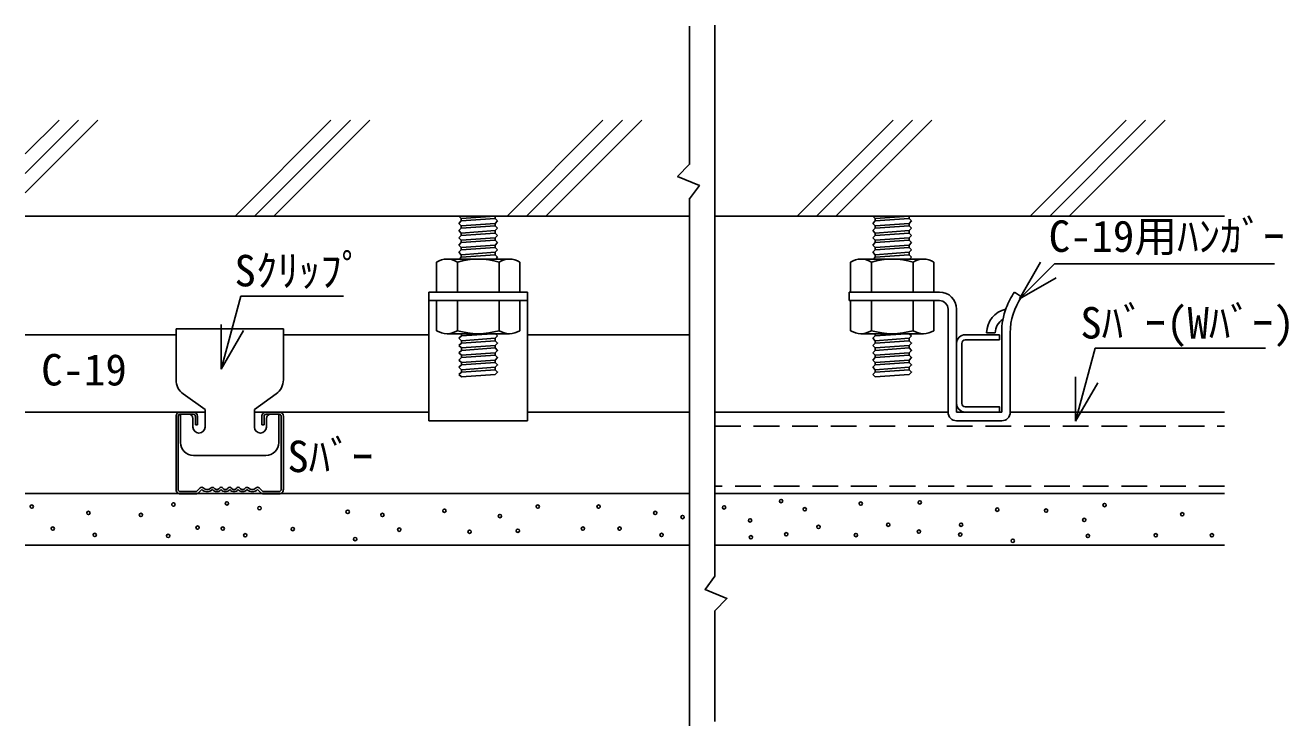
# Model space of a CAD drawing. Units: millimetres at full size, sheet at 1:5; details may follow other scales. Extents: x -688 to 687, y -487 to 475.
# Drawn here: x -332.1 to -37.8, y -162.5 to 0.7 of the extents above; entities that cross this region are included whole.
import ezdxf
from ezdxf.enums import TextEntityAlignment as Align

# ---------------------------------------------------------------- set-up
doc = ezdxf.new("R2010")
doc.units = ezdxf.units.MM
doc.header["$LTSCALE"] = 5
doc.linetypes.add('DASHED1', pattern=[1.8, 1.2, -0.6])
for name, color, linetype in [('1-1_中線', 7, 'Continuous'), ('1-2_太線１', 2, 'Continuous'), ('1-3_太線２', 3, 'Continuous'), ('1-5_寸法', 4, 'Continuous'), ('1-6_文字', 4, 'Continuous'), ('1-9_ハッチ', 7, 'Continuous'), ('1-B_太線１', 7, 'Continuous')]:
    doc.layers.add(name, color=color, linetype=linetype)
doc.styles.add('ＭＳ ゴシック', font='')
doc.styles.get('ＭＳ ゴシック').set_extended_font_data('MS Gothic')

msp = doc.modelspace()

# ---------------------------------------------------------------- linework, layer by layer
at = {"layer": '1-1_中線'}
for p, q in [((-332.121, -71.404), (-297.005, -71.404)), ((-272.005, -71.404), (-238.108, -71.404)), ((-215.108, -71.404), (-177.39, -71.404)), ((-332.121, -89.404), (-290.255, -89.404)), ((-278.755, -89.404), (-238.108, -89.404)), ((-215.108, -89.404), (-177.39, -89.404)), ((-171.469, -89.404), (-117.185, -89.404)), ((-102.685, -89.404), (-52.786, -89.404)), ((-171.469, -108.404), (-52.786, -108.404))]:
    msp.add_line(p, q, dxfattribs=at)
at = {"layer": '1-1_中線', "linetype": 'DASHED1'}
for p, q in [((-171.469, -92.689), (-52.786, -92.689)), ((-52.786, -106.711), (-171.469, -106.711))]:
    msp.add_line(p, q, dxfattribs=at)
at = {"layer": '1-2_太線１'}
for p, q in [((-115.185, -87.404), (-115.185, -73.404)), ((-113.985, -73.404), (-113.985, -87.404)), ((-105.185, -71.404), (-113.185, -71.404)), ((-113.185, -72.604), (-105.185, -72.604)), ((-105.185, -72.604), (-105.185, -71.404)), ((-297.005, -90.404), (-297.004, -107.404)), ((-296.504, -107.404), (-296.505, -90.404)), ((-293.005, -89.404), (-296.005, -89.404)), ((-293.005, -89.904), (-296.005, -89.904)), ((-292.505, -92.404), (-292.505, -90.404)), ((-292.005, -92.404), (-292.005, -90.404)), ((-277.005, -92.404), (-277.005, -90.404)), ((-276.505, -92.404), (-276.505, -90.404)), ((-276.005, -89.404), (-273.005, -89.404)), ((-276.005, -89.904), (-273.005, -89.904)), ((-272.506, -107.404), (-272.505, -90.404)), ((-272.005, -90.404), (-272.006, -107.404)), ((-113.185, -89.404), (-105.185, -89.404)), ((-292.505, -92.404), (-292.005, -92.404)), ((-276.505, -92.404), (-277.005, -92.404)), ((-296.005, -107.948), (-292.419, -107.948)), ((-296.005, -107.948), (-292.419, -107.948)), ((-292.419, -108.448), (-296.005, -108.448)), ((-292.419, -108.448), (-296.005, -108.448)), ((-291.359, -107.095), (-292.066, -107.802)), ((-292.066, -107.802), (-291.359, -107.095)), ((-291.005, -107.448), (-291.712, -108.155)), ((-291.005, -107.448), (-291.712, -108.155)), ((-278.005, -107.448), (-277.298, -108.155)), ((-277.652, -107.095), (-276.944, -107.802)), ((-273.005, -107.948), (-276.591, -107.948)), ((-276.591, -108.448), (-273.005, -108.448))]:
    msp.add_line(p, q, dxfattribs=at)
msp.add_lwpolyline([(-105.185, -89.404), (-105.185, -88.204), (-113.185, -88.204)], dxfattribs=at)
for centre, radius, start, end in [((-113.185, -73.404), 2, 90, 180), ((-113.185, -73.404), 0.8, 90, 180), ((-113.185, -87.404), 2, 180, 270), ((-113.185, -87.404), 0.8, 180, 270), ((-296.005, -90.404), 1, 90.00299, 180.00299), ((-296.005, -90.404), 0.5, 90.00299, 180.00299), ((-293.005, -90.404), 1, 0.00299, 90.00299), ((-293.005, -90.404), 0.5, 0.00299, 90.00299), ((-276.005, -90.404), 1, 89.99698, 179.99698), ((-276.005, -90.404), 0.5, 89.99698, 179.99698), ((-273.005, -90.404), 1, 359.99698, 89.99698), ((-273.005, -90.404), 0.5, 359.99698, 89.99698), ((-296.005, -107.448), 1, 177.476, 270), ((-296.005, -107.448), 1, 177.476, 270), ((-296.005, -107.448), 0.5, 177.476, 270), ((-296.005, -107.448), 0.5, 177.476, 270), ((-292.419, -107.448), 0.5, 270, 314.99998), ((-292.419, -107.448), 0.5, 269.99998, 314.99998), ((-292.419, -107.448), 1, 270, 314.99998), ((-292.419, -107.448), 1, 270, 315), ((-291.005, -107.448), 0.5, 46.39717, 135), ((-289.755, -106.136), 1.812, 226.39717, 313.60281), ((-289.755, -106.136), 1.312, 226.39717, 313.60281), ((-288.505, -107.448), 0.5, 36.86989, 133.60281), ((-287.505, -106.698), 1.25, 216.86989, 323.1301), ((-287.505, -106.698), 0.75, 216.86989, 323.1301), ((-286.505, -107.448), 0.5, 36.86989, 143.1301), ((-285.505, -106.698), 1.25, 216.86989, 323.1301), ((-285.505, -106.698), 0.75, 216.86989, 323.1301), ((-284.505, -107.448), 0.5, 36.86989, 143.1301), ((-283.505, -106.698), 1.25, 216.86989, 323.1301), ((-283.505, -106.698), 0.75, 216.86989, 323.1301), ((-282.505, -107.448), 0.5, 36.86989, 143.1301), ((-281.505, -106.698), 1.25, 216.86989, 323.1301), ((-281.505, -106.698), 0.75, 216.86989, 323.1301), ((-280.505, -107.448), 0.5, 46.39717, 143.1301), ((-279.255, -106.136), 1.812, 226.39717, 313.60281), ((-279.255, -106.136), 1.312, 226.39717, 313.60281), ((-278.005, -107.448), 0.5, 44.99998, 133.60281), ((-276.591, -107.448), 1, 225, 270), ((-276.591, -107.448), 0.5, 225, 270), ((-273.005, -107.448), 1, 270, 2.52399), ((-273.005, -107.448), 0.5, 270, 2.52399)]:
    msp.add_arc(centre, radius, start, end, dxfattribs=at)
at = {"layer": '1-3_太線２'}
for p, q in [((-332.121, -43.745), (-177.39, -43.745)), ((-171.469, -43.745), (-52.786, -43.745)), ((-332.121, -108.404), (-177.39, -108.404)), ((-171.469, -108.404), (-52.786, -108.404)), ((-332.121, -120.404), (-177.39, -120.404)), ((-171.469, -120.404), (-52.786, -120.404))]:
    msp.add_line(p, q, dxfattribs=at)
at = {"layer": '1-5_寸法'}
for p, q in [((-171.469, 0.726), (-171.469, -127.647)), ((-177.39, -39.527), (-177.39, -162.503)), ((-171.469, -135.698), (-171.469, -161.497))]:
    msp.add_line(p, q, dxfattribs=at)
for points in [[(-177.39, 0.525), (-177.39, -31.677), (-180.191, -34.495), (-175.092, -36.642), (-177.39, -39.729)], [(-171.469, -135.698), (-168.668, -132.88), (-173.767, -130.733), (-171.469, -127.647)]]:
    msp.add_lwpolyline(points, dxfattribs=at)
at = {"layer": '1-6_文字'}
for p, q in [((-100.519, -63.004), (-95.617, -54.514)), ((-92.408, -54.893), (-100.519, -63.004)), ((-92.408, -54.893), (-41.122, -54.893)), ((-100.519, -63.004), (-92.029, -58.102)), ((-281.933, -62.376), (-286.497, -79.407)), ((-281.933, -62.376), (-257.959, -62.376)), ((-286.497, -79.407), (-286.497, -69.038)), ((-286.497, -79.407), (-281.312, -70.427)), ((-82.905, -74.53), (-87.469, -91.561)), ((-82.905, -74.53), (-43.216, -74.53)), ((-87.469, -91.561), (-87.469, -81.192)), ((-87.469, -91.561), (-82.284, -82.581))]:
    msp.add_line(p, q, dxfattribs=at)
at = {"layer": '1-9_ハッチ', "color": 4}
for p, q in [((-332.121, -29.256), (-324.264, -21.399)), ((-332.121, -33.782), (-319.739, -21.399)), ((-332.121, -38.307), (-315.213, -21.399)), ((-283.254, -43.745), (-260.908, -21.399)), ((-278.728, -43.745), (-256.382, -21.399)), ((-274.203, -43.745), (-251.857, -21.399)), ((-219.897, -43.745), (-197.551, -21.399)), ((-215.371, -43.745), (-193.025, -21.399)), ((-210.846, -43.745), (-188.5, -21.399)), ((-152.335, -43.745), (-129.989, -21.399)), ((-147.81, -43.745), (-125.464, -21.399)), ((-143.284, -43.745), (-120.938, -21.399)), ((-98.03, -43.745), (-75.684, -21.399)), ((-93.504, -43.745), (-71.158, -21.399)), ((-88.979, -43.745), (-66.633, -21.399))]:
    msp.add_line(p, q, dxfattribs=at)
at = {"layer": '1-9_ハッチ'}
for p, q in [((-231.112, -43.745), (-230.549, -44.308)), ((-222.674, -43.745), (-230.549, -44.308)), ((-222.674, -43.745), (-222.674, -44.308)), ((-134.689, -43.745), (-134.126, -44.308)), ((-126.251, -43.745), (-134.126, -44.308)), ((-126.251, -43.745), (-126.251, -44.308)), ((-230.549, -44.87), (-231.112, -45.433)), ((-231.112, -45.433), (-230.549, -45.995)), ((-230.549, -46.558), (-231.112, -47.12)), ((-230.549, -44.308), (-230.549, -44.87)), ((-222.674, -44.308), (-230.549, -44.87)), ((-222.674, -45.433), (-230.549, -45.995)), ((-230.549, -45.995), (-230.549, -46.558)), ((-222.674, -45.995), (-230.549, -46.558)), ((-222.674, -44.308), (-222.112, -44.87)), ((-222.112, -44.87), (-222.674, -45.433)), ((-222.674, -45.433), (-222.674, -45.995)), ((-222.674, -45.995), (-222.112, -46.558)), ((-222.112, -46.558), (-222.674, -47.12)), ((-134.126, -44.87), (-134.689, -45.433)), ((-134.689, -45.433), (-134.126, -45.995)), ((-134.126, -46.558), (-134.689, -47.12)), ((-134.126, -44.308), (-134.126, -44.87)), ((-126.251, -44.308), (-134.126, -44.87)), ((-126.251, -45.433), (-134.126, -45.995)), ((-134.126, -45.995), (-134.126, -46.558)), ((-126.251, -45.995), (-134.126, -46.558)), ((-126.251, -44.308), (-125.689, -44.87)), ((-125.689, -44.87), (-126.251, -45.433)), ((-126.251, -45.433), (-126.251, -45.995)), ((-126.251, -45.995), (-125.689, -46.558)), ((-125.689, -46.558), (-126.251, -47.12)), ((-231.112, -47.12), (-230.549, -47.683)), ((-230.549, -48.245), (-231.112, -48.808)), ((-231.112, -48.808), (-230.549, -49.37)), ((-230.549, -49.933), (-231.112, -50.495)), ((-222.674, -47.12), (-230.549, -47.683)), ((-230.549, -47.683), (-230.549, -48.245)), ((-222.674, -47.683), (-230.549, -48.245)), ((-222.674, -48.808), (-230.549, -49.37)), ((-222.674, -49.37), (-230.549, -49.933)), ((-230.549, -49.37), (-230.549, -49.933)), ((-222.674, -47.12), (-222.674, -47.683)), ((-222.674, -47.683), (-222.112, -48.245)), ((-222.112, -48.245), (-222.674, -48.808)), ((-222.674, -48.808), (-222.674, -49.37)), ((-222.674, -49.37), (-222.112, -49.933)), ((-222.112, -49.933), (-222.674, -50.495)), ((-134.689, -47.12), (-134.126, -47.683)), ((-134.126, -48.245), (-134.689, -48.808)), ((-134.689, -48.808), (-134.126, -49.37)), ((-134.126, -49.933), (-134.689, -50.495)), ((-126.251, -47.12), (-134.126, -47.683)), ((-134.126, -47.683), (-134.126, -48.245)), ((-126.251, -47.683), (-134.126, -48.245)), ((-126.251, -48.808), (-134.126, -49.37)), ((-126.251, -49.37), (-134.126, -49.933)), ((-134.126, -49.37), (-134.126, -49.933)), ((-126.251, -47.12), (-126.251, -47.683)), ((-126.251, -47.683), (-125.689, -48.245)), ((-125.689, -48.245), (-126.251, -48.808)), ((-126.251, -48.808), (-126.251, -49.37)), ((-126.251, -49.37), (-125.689, -49.933)), ((-125.689, -49.933), (-126.251, -50.495)), ((-231.112, -50.495), (-230.549, -51.058)), ((-230.549, -51.62), (-231.112, -52.183)), ((-231.112, -52.183), (-230.549, -52.745)), ((-222.674, -50.495), (-230.549, -51.058)), ((-230.549, -51.058), (-230.549, -51.62)), ((-222.674, -51.058), (-230.549, -51.62)), ((-222.674, -52.183), (-230.549, -52.745)), ((-230.549, -52.745), (-230.549, -53.308)), ((-222.674, -52.745), (-230.549, -53.308)), ((-222.674, -50.495), (-222.674, -51.058)), ((-222.674, -51.058), (-222.112, -51.62)), ((-222.112, -51.62), (-222.674, -52.183)), ((-222.674, -52.183), (-222.674, -52.745)), ((-222.674, -52.745), (-222.112, -53.308)), ((-134.689, -50.495), (-134.126, -51.058)), ((-134.126, -51.62), (-134.689, -52.183)), ((-134.689, -52.183), (-134.126, -52.745)), ((-126.251, -50.495), (-134.126, -51.058)), ((-134.126, -51.058), (-134.126, -51.62)), ((-126.251, -51.058), (-134.126, -51.62)), ((-126.251, -52.183), (-134.126, -52.745)), ((-134.126, -52.745), (-134.126, -53.308)), ((-126.251, -52.745), (-134.126, -53.308)), ((-126.251, -50.495), (-126.251, -51.058)), ((-126.251, -51.058), (-125.689, -51.62)), ((-125.689, -51.62), (-126.251, -52.183)), ((-126.251, -52.183), (-126.251, -52.745)), ((-126.251, -52.745), (-125.689, -53.308)), ((-236.307, -54.445), (-236.307, -61.445)), ((-233.882, -53.745), (-219.333, -53.745)), ((-231.457, -54.445), (-231.457, -61.445)), ((-230.549, -53.308), (-230.987, -53.745)), ((-222.112, -53.308), (-222.549, -53.745)), ((-221.758, -54.445), (-221.758, -61.445)), ((-216.908, -54.445), (-216.908, -61.445)), ((-139.884, -54.445), (-139.884, -61.445)), ((-137.459, -53.745), (-122.91, -53.745)), ((-135.035, -54.445), (-135.035, -61.445)), ((-134.126, -53.308), (-134.564, -53.745)), ((-125.689, -53.308), (-126.126, -53.745)), ((-125.335, -54.445), (-125.335, -61.445)), ((-120.485, -54.445), (-120.485, -61.445)), ((-236.307, -61.445), (-216.908, -61.445)), ((-139.884, -61.445), (-120.485, -61.445)), ((-216.908, -63.445), (-236.307, -63.445)), ((-236.307, -70.445), (-236.307, -63.445)), ((-231.457, -70.445), (-231.457, -63.445)), ((-221.758, -70.445), (-221.758, -63.445)), ((-216.908, -70.445), (-216.908, -63.445)), ((-120.485, -63.445), (-139.884, -63.445)), ((-139.884, -70.445), (-139.884, -63.445)), ((-135.034, -70.445), (-135.034, -63.445)), ((-125.335, -70.445), (-125.335, -63.445)), ((-120.485, -70.445), (-120.485, -63.445)), ((-219.333, -71.145), (-233.882, -71.145)), ((-230.545, -71.658), (-231.108, -72.22)), ((-231.108, -72.22), (-230.545, -72.783)), ((-230.545, -73.345), (-231.108, -73.907)), ((-230.545, -71.145), (-230.545, -71.658)), ((-223.37, -71.145), (-230.545, -71.658)), ((-222.67, -72.22), (-230.545, -72.783)), ((-230.545, -72.783), (-230.545, -73.345)), ((-222.108, -71.658), (-222.67, -72.22)), ((-222.62, -71.145), (-222.108, -71.658)), ((-122.91, -71.145), (-137.459, -71.145)), ((-134.122, -71.658), (-134.685, -72.22)), ((-134.685, -72.22), (-134.122, -72.783)), ((-134.122, -73.345), (-134.685, -73.907)), ((-134.122, -71.145), (-134.122, -71.658)), ((-126.948, -71.145), (-134.122, -71.658)), ((-126.247, -72.22), (-134.122, -72.783)), ((-134.122, -72.783), (-134.122, -73.345)), ((-125.685, -71.658), (-126.247, -72.22)), ((-126.197, -71.145), (-125.685, -71.658)), ((-231.108, -73.907), (-230.545, -74.47)), ((-230.545, -75.032), (-231.108, -75.595)), ((-231.108, -75.595), (-230.545, -76.157)), ((-222.67, -73.907), (-230.545, -74.47)), ((-230.545, -74.47), (-230.545, -75.032)), ((-222.67, -75.595), (-230.545, -76.157)), ((-230.545, -76.157), (-230.545, -76.72)), ((-134.685, -73.907), (-134.122, -74.47)), ((-134.122, -75.032), (-134.685, -75.595)), ((-134.685, -75.595), (-134.122, -76.157)), ((-126.247, -73.907), (-134.122, -74.47)), ((-134.122, -74.47), (-134.122, -75.032)), ((-126.247, -75.595), (-134.122, -76.157)), ((-134.122, -76.157), (-134.122, -76.72)), ((-230.545, -76.72), (-231.108, -77.282)), ((-231.108, -77.282), (-230.545, -77.845)), ((-230.545, -78.407), (-231.108, -78.97)), ((-231.108, -78.97), (-230.545, -79.532)), ((-222.67, -77.282), (-230.545, -77.845)), ((-230.545, -77.845), (-230.545, -78.407)), ((-222.67, -78.97), (-230.545, -79.532)), ((-134.122, -76.72), (-134.685, -77.282)), ((-134.685, -77.282), (-134.122, -77.845)), ((-134.122, -78.407), (-134.685, -78.97)), ((-134.685, -78.97), (-134.122, -79.532)), ((-126.247, -77.282), (-134.122, -77.845)), ((-134.122, -77.845), (-134.122, -78.407)), ((-126.247, -78.97), (-134.122, -79.532)), ((-230.545, -80.095), (-231.108, -80.657)), ((-231.108, -80.657), (-230.545, -81.22)), ((-230.545, -79.532), (-230.545, -80.095)), ((-222.67, -80.657), (-230.545, -81.22)), ((-134.122, -80.095), (-134.685, -80.657)), ((-134.685, -80.657), (-134.122, -81.22)), ((-134.122, -79.532), (-134.122, -80.095)), ((-126.247, -80.657), (-134.122, -81.22))]:
    msp.add_line(p, q, dxfattribs=at)
for points in [[(-222.67, -72.22), (-222.67, -72.783), (-230.545, -73.345)], [(-222.67, -72.783), (-222.108, -73.345), (-222.67, -73.907)], [(-126.247, -72.22), (-126.247, -72.783), (-134.122, -73.345)], [(-126.247, -72.783), (-125.685, -73.345), (-126.247, -73.907)], [(-222.67, -73.907), (-222.67, -74.47), (-230.545, -75.032)], [(-222.67, -75.595), (-222.67, -76.157), (-230.545, -76.72)], [(-222.67, -74.47), (-222.108, -75.032), (-222.67, -75.595)], [(-222.67, -76.157), (-222.108, -76.72), (-222.67, -77.282)], [(-126.247, -73.907), (-126.247, -74.47), (-134.122, -75.032)], [(-126.247, -75.595), (-126.247, -76.157), (-134.122, -76.72)], [(-126.247, -74.47), (-125.685, -75.032), (-126.247, -75.595)], [(-126.247, -76.157), (-125.685, -76.72), (-126.247, -77.282)], [(-222.67, -77.282), (-222.67, -77.845), (-230.545, -78.407)], [(-222.67, -78.97), (-222.67, -79.532), (-230.545, -80.095)], [(-222.67, -77.845), (-222.108, -78.407), (-222.67, -78.97)], [(-126.247, -77.282), (-126.247, -77.845), (-134.122, -78.407)], [(-126.247, -78.97), (-126.247, -79.532), (-134.122, -80.095)], [(-126.247, -77.845), (-125.685, -78.407), (-126.247, -78.97)], [(-222.67, -79.532), (-222.108, -80.095), (-222.67, -80.657)], [(-126.247, -79.532), (-125.685, -80.095), (-126.247, -80.657)]]:
    msp.add_lwpolyline(points, dxfattribs=at)
at = {"layer": '1-9_ハッチ', "color": 4}
for centre in [(-330.61, -111.436), (-297.611, -110.947), (-285.145, -110.702), (-277.564, -111.798), (-212.746, -111.436), (-198.569, -111.436), (-169.355, -111.628), (-156.08, -110.148), (-150.562, -112.055), (-137.518, -110.75), (-123.773, -110.449), (-105.713, -112.155), (-80.71, -111.08), (-317.411, -112.902), (-305.189, -113.391), (-257.023, -112.66), (-248.922, -113.391), (-234.501, -112.413), (-221.546, -113.635), (-185.369, -112.902), (-179.001, -113.88), (-163.304, -114.663), (-94.356, -112.373), (-85.451, -114.528), (-62.611, -113.235), (-325.721, -116.569), (-315.944, -118.035), (-291.989, -116.324), (-286.123, -116.569), (-269.807, -116.682), (-245.011, -116.813), (-228.634, -117.302), (-217.39, -117.058), (-202.235, -116.569), (-193.68, -116.569), (-183.903, -118.035), (-154.876, -117.874), (-147.351, -116.168), (-138.622, -118.075), (-131.097, -115.667), (-123.973, -117.272), (-114.341, -117.974), (-114.141, -115.667), (-298.834, -118.28), (-280.867, -118.119), (-255.278, -119.013), (-163.103, -118.576), (-102.113, -119.411), (-84.589, -118.262), (-68.788, -118.119), (-55.716, -118.119)]:
    msp.add_circle(centre, 0.392, dxfattribs=at)
at = {"layer": '1-9_ハッチ'}
for centre, radius, start, end in [((-233.882, -58.295), 4.55, 57.79576, 122.20422), ((-226.608, -70.895), 17.15, 73.57358, 106.42641), ((-219.333, -58.295), 4.55, 57.79739, 122.20259), ((-137.46, -58.295), 4.55, 57.79576, 122.20422), ((-130.185, -70.895), 17.15, 73.57358, 106.42641), ((-122.91, -58.295), 4.55, 57.79739, 122.20259), ((-233.882, -66.595), 4.55, 237.79739, 302.20259), ((-226.608, -53.995), 17.15, 253.57358, 286.42641), ((-219.333, -66.595), 4.55, 237.79576, 302.20422), ((-137.459, -66.595), 4.55, 237.79739, 302.20259), ((-130.185, -53.995), 17.15, 253.57358, 286.42641), ((-122.91, -66.595), 4.55, 237.79576, 302.20422)]:
    msp.add_arc(centre, radius, start, end, dxfattribs=at)
at = {"layer": '1-B_太線１'}
for p, q in [((-238.108, -61.445), (-215.108, -61.445)), ((-238.108, -91.445), (-238.108, -61.445)), ((-215.108, -91.445), (-215.108, -61.445)), ((-140.185, -61.445), (-119.185, -61.445)), ((-140.185, -61.445), (-140.185, -63.445)), ((-101.685, -61.445), (-100.048, -62.594)), ((-238.108, -63.445), (-215.108, -63.445)), ((-140.185, -63.445), (-119.185, -63.445)), ((-117.185, -65.445), (-117.185, -76.189)), ((-115.185, -65.445), (-115.185, -89.445)), ((-284.505, -70.004), (-297.005, -70.004)), ((-297.005, -81.903), (-297.005, -70.004)), ((-284.505, -70.004), (-272.005, -70.004)), ((-272.005, -81.903), (-272.005, -70.004)), ((-108.185, -70.945), (-106.185, -70.945)), ((-104.685, -89.445), (-104.685, -70.945)), ((-102.685, -70.945), (-102.685, -89.445)), ((-117.185, -75.068), (-117.185, -89.445)), ((-295.347, -85.146), (-290.255, -88.823)), ((-273.663, -85.146), (-278.755, -88.823)), ((-294.055, -89.904), (-295.955, -89.904)), ((-295.955, -96.504), (-295.955, -89.904)), ((-293.055, -90.904), (-293.055, -92.904)), ((-290.255, -92.904), (-290.255, -88.823)), ((-278.755, -92.904), (-278.755, -88.823)), ((-275.955, -90.904), (-275.955, -92.904)), ((-274.955, -89.904), (-273.055, -89.904)), ((-273.055, -96.504), (-273.055, -89.904)), ((-115.185, -89.445), (-104.685, -89.445)), ((-238.108, -91.445), (-215.108, -91.445)), ((-104.685, -91.445), (-115.185, -91.445)), ((-292.955, -99.504), (-284.505, -99.504)), ((-276.055, -99.504), (-284.505, -99.504))]:
    msp.add_line(p, q, dxfattribs=at)
for centre, radius, start, end in [((-119.185, -65.445), 4, 0, 90), ((-88.143, -70.945), 16.542, 144.94885, 159.45131), ((-119.185, -65.445), 2, 0, 90), ((-88.143, -70.945), 14.542, 144.94885, 180), ((-102.559, -70.945), 5.626, 102.16008, 180), ((-88.143, -70.945), 16.542, 159.45131, 180), ((-102.559, -70.945), 3.626, 120.25285, 180), ((-293.005, -81.903), 4, 180, 234.16235), ((-276.005, -81.903), 4, 305.83765, 0), ((-294.055, -90.904), 1, 0, 90), ((-274.955, -90.904), 1, 90, 180), ((-115.185, -89.445), 2, 180, 270), ((-104.685, -89.445), 2, 270, 0), ((-291.655, -92.904), 1.4, 180, 0), ((-277.355, -92.904), 1.4, 180, 0), ((-292.955, -96.504), 3, 180, 270), ((-276.055, -96.504), 3, 270, 0)]:
    msp.add_arc(centre, radius, start, end, dxfattribs=at)

# ---------------------------------------------------------------- texts
at = {"layer": '1-6_文字', "style": 'ＭＳ ゴシック'}
for s, p in [('C-19用ﾊﾝｶﾞｰ', (-93.742, -54.281)), ('Sｸﾘｯﾌﾟ', (-283.388, -62.317)), ('Sﾊﾞｰ(Wﾊﾞｰ)', (-86.361, -74.472)), ('C-19', (-328.41, -85.409)), ('Sﾊﾞｰ', (-271.065, -105.604))]:
    msp.add_text(s, height=7.331, dxfattribs=at).set_placement(p, align=Align.BOTTOM_LEFT)

doc.saveas('drawing.dxf')
